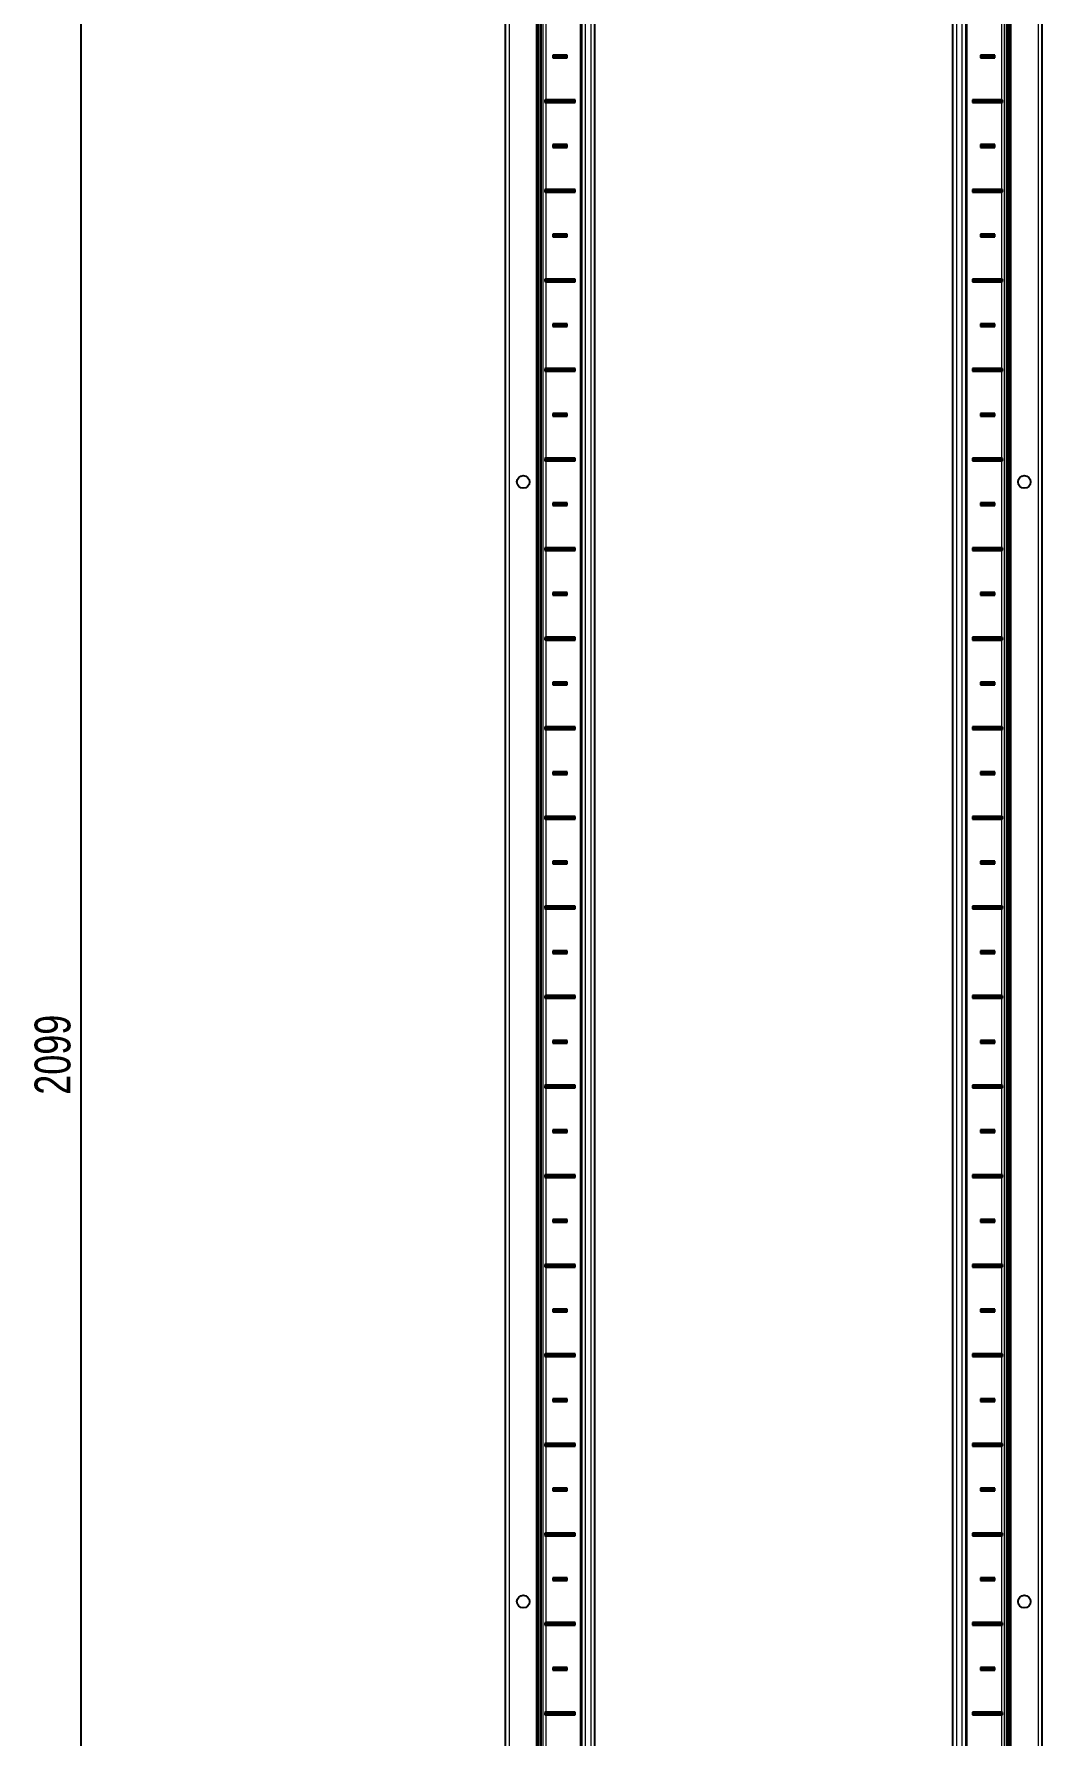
# Model space of a CAD drawing. Header units: millimetres. Extents: x -250 to 4725, y -2247 to 1577.
# Drawn here: x -250 to 312, y -344 to 606 of the extents above; entities that cross this region are included whole.
import ezdxf

# ---------------------------------------------------------------- set-up
doc = ezdxf.new("R2010")
doc.units = ezdxf.units.MM
doc.layers.add('FORMAT', color=7, linetype='Continuous')
doc.styles.add('SLDTEXTSTYLE0', font='TXT', dxfattribs={"width": 0.75})
doc.dimstyles.new('SLDDIMSTYLE0', dxfattribs={"dimtxt": 20, "dimasz": 10, "dimexe": 0, "dimexo": 0.0625, "dimgap": 5, "dimtad": 2, "dimdec": 1, "dimrnd": 1e-09, "dimzin": 12, "dimdsep": 46, "dimtxsty": 'SLDTEXTSTYLE0', "dimsah": 1, "dimcen": 0.09, "dimadec": 0, "dimazin": 3, "dimtfac": 1, "dimtofl": 0, "dimtmove": 0, "dimatfit": 3, "dimfxl": 0, "dimfrac": 2, "dimtolj": 1, "dimtzin": 12, "dimarcsym": 0})

# ---------------------------------------------------------------- blocks, each defined once
blk = doc.blocks.new('_D')
at = {"layer": 'FORMAT'}
for p, q in [((35.23, 1092.76), (-225.34, 1092.76)), ((-224.34, 1092.76), (-224.34, -1006.24)), ((35.23, -1006.24), (-225.34, -1006.24))]:
    blk.add_line(p, q, dxfattribs=at)
for points in [[(-224.34, 1092.76), (-225.88, 1082.76), (-222.8, 1082.76)], [(-224.34, -1006.24), (-222.8, -996.24), (-225.88, -996.24)]]:
    blk.add_solid(points, dxfattribs=at)
at = {"layer": 'FORMAT', "insert": (-250.12, 13.7), "char_height": 20, "attachment_point": 1, "rotation": 90, "style": 'SLDTEXTSTYLE0'}
blk.add_mtext('2099', dxfattribs=at)

msp = doc.modelspace()

# ---------------------------------------------------------------- linework, layer by layer
at = {"color": 7, "linetype": 'Continuous', "lineweight": 25}
for p, q in [((12.79, -1006.24), (12.79, 1092.76)), ((30.79, -1006.24), (30.79, 1092.76)), ((32.58, -1006.24), (32.58, 1092.76)), ((32.62, -1006.24), (32.62, 1092.76)), ((55.29, -1006.24), (55.29, 1092.76)), ((62.49, 1092.76), (62.49, -1006.24)), ((262.49, -1006.24), (262.49, 1092.76)), ((269.69, 1092.76), (269.69, -1006.24)), ((292.36, 1092.76), (292.36, -1006.24)), ((292.4, 1092.76), (292.4, -1006.24)), ((294.19, 1092.76), (294.19, -1006.24)), ((312.19, 1092.76), (312.19, -1006.24)), ((47.14, 594.01), (39.14, 594.01)), ((39.14, 594.01), (39.14, 592.51)), ((39.89, 593.26), (39.14, 594.01)), ((39.89, 593.26), (39.14, 592.51)), ((39.14, 592.51), (47.14, 592.51)), ((46.39, 593.26), (39.89, 593.26)), ((46.39, 593.26), (47.14, 594.01)), ((46.39, 593.26), (47.14, 592.51)), ((47.14, 592.51), (47.14, 594.01)), ((285.84, 594.01), (277.84, 594.01)), ((277.84, 594.01), (277.84, 592.51)), ((278.59, 593.26), (277.84, 594.01)), ((278.59, 593.26), (277.84, 592.51)), ((277.84, 592.51), (285.84, 592.51)), ((278.59, 593.26), (285.09, 593.26)), ((285.09, 593.26), (285.84, 594.01)), ((285.09, 593.26), (285.84, 592.51)), ((285.84, 592.51), (285.84, 594.01)), ((34.75, 568.9), (34.75, 567.61)), ((35.39, 568.26), (34.75, 568.9)), ((35.39, 568.26), (34.75, 567.61)), ((51.64, 569.01), (35.24, 569.01)), ((35.24, 567.51), (51.64, 567.51)), ((50.89, 568.26), (35.39, 568.26)), ((50.89, 568.26), (51.64, 569.01)), ((50.89, 568.26), (51.64, 567.51)), ((51.64, 567.51), (51.64, 569.01)), ((289.74, 569.01), (273.34, 569.01)), ((273.34, 569.01), (273.34, 567.51)), ((274.09, 568.26), (273.34, 569.01)), ((274.09, 568.26), (273.34, 567.51)), ((273.34, 567.51), (289.74, 567.51)), ((274.09, 568.26), (289.59, 568.26)), ((289.59, 568.26), (290.23, 568.9)), ((289.59, 568.26), (290.23, 567.61)), ((290.23, 567.61), (290.23, 568.9)), ((47.14, 544.01), (39.14, 544.01)), ((39.14, 544.01), (39.14, 542.51)), ((39.89, 543.26), (39.14, 544.01)), ((39.89, 543.26), (39.14, 542.51)), ((39.14, 542.51), (47.14, 542.51)), ((46.39, 543.26), (39.89, 543.26)), ((46.39, 543.26), (47.14, 544.01)), ((46.39, 543.26), (47.14, 542.51)), ((47.14, 542.51), (47.14, 544.01)), ((285.84, 544.01), (277.84, 544.01)), ((277.84, 544.01), (277.84, 542.51)), ((278.59, 543.26), (277.84, 544.01)), ((278.59, 543.26), (277.84, 542.51)), ((277.84, 542.51), (285.84, 542.51)), ((278.59, 543.26), (285.09, 543.26)), ((285.09, 543.26), (285.84, 544.01)), ((285.09, 543.26), (285.84, 542.51)), ((285.84, 542.51), (285.84, 544.01)), ((34.75, 518.9), (34.75, 517.61)), ((35.39, 518.26), (34.75, 518.9)), ((35.39, 518.26), (34.75, 517.61)), ((51.64, 519.01), (35.24, 519.01)), ((35.24, 517.51), (51.64, 517.51)), ((50.89, 518.26), (35.39, 518.26)), ((50.89, 518.26), (51.64, 519.01)), ((50.89, 518.26), (51.64, 517.51)), ((51.64, 517.51), (51.64, 519.01)), ((289.74, 519.01), (273.34, 519.01)), ((273.34, 519.01), (273.34, 517.51)), ((274.09, 518.26), (273.34, 519.01)), ((274.09, 518.26), (273.34, 517.51)), ((273.34, 517.51), (289.74, 517.51)), ((274.09, 518.26), (289.59, 518.26)), ((289.59, 518.26), (290.23, 518.9)), ((289.59, 518.26), (290.23, 517.61)), ((290.23, 517.61), (290.23, 518.9)), ((47.14, 494.01), (39.14, 494.01)), ((39.14, 494.01), (39.14, 492.51)), ((39.89, 493.26), (39.14, 494.01)), ((46.39, 493.26), (47.14, 494.01)), ((47.14, 492.51), (47.14, 494.01)), ((285.84, 494.01), (277.84, 494.01)), ((277.84, 494.01), (277.84, 492.51)), ((278.59, 493.26), (277.84, 494.01)), ((285.09, 493.26), (285.84, 494.01)), ((285.84, 492.51), (285.84, 494.01)), ((39.89, 493.26), (39.14, 492.51)), ((39.14, 492.51), (47.14, 492.51)), ((46.39, 493.26), (39.89, 493.26)), ((46.39, 493.26), (47.14, 492.51)), ((278.59, 493.26), (277.84, 492.51)), ((277.84, 492.51), (285.84, 492.51)), ((278.59, 493.26), (285.09, 493.26)), ((285.09, 493.26), (285.84, 492.51)), ((34.75, 468.9), (34.75, 467.61)), ((35.39, 468.26), (34.75, 468.9)), ((35.39, 468.26), (34.75, 467.61)), ((51.64, 469.01), (35.24, 469.01)), ((35.24, 467.51), (51.64, 467.51)), ((50.89, 468.26), (35.39, 468.26)), ((50.89, 468.26), (51.64, 469.01)), ((50.89, 468.26), (51.64, 467.51)), ((51.64, 467.51), (51.64, 469.01)), ((289.74, 469.01), (273.34, 469.01)), ((273.34, 469.01), (273.34, 467.51)), ((274.09, 468.26), (273.34, 469.01)), ((274.09, 468.26), (273.34, 467.51)), ((273.34, 467.51), (289.74, 467.51)), ((274.09, 468.26), (289.59, 468.26)), ((289.59, 468.26), (290.23, 468.9)), ((289.59, 468.26), (290.23, 467.61)), ((290.23, 467.61), (290.23, 468.9)), ((47.14, 444.01), (39.14, 444.01)), ((39.14, 444.01), (39.14, 442.51)), ((39.89, 443.26), (39.14, 444.01)), ((39.89, 443.26), (39.14, 442.51)), ((39.14, 442.51), (47.14, 442.51)), ((46.39, 443.26), (39.89, 443.26)), ((46.39, 443.26), (47.14, 444.01)), ((46.39, 443.26), (47.14, 442.51)), ((47.14, 442.51), (47.14, 444.01)), ((285.84, 444.01), (277.84, 444.01)), ((277.84, 444.01), (277.84, 442.51)), ((278.59, 443.26), (277.84, 444.01)), ((278.59, 443.26), (277.84, 442.51)), ((277.84, 442.51), (285.84, 442.51)), ((278.59, 443.26), (285.09, 443.26)), ((285.09, 443.26), (285.84, 444.01)), ((285.09, 443.26), (285.84, 442.51)), ((285.84, 442.51), (285.84, 444.01)), ((34.75, 418.9), (34.75, 417.61)), ((35.39, 418.26), (34.75, 418.9)), ((35.39, 418.26), (34.75, 417.61)), ((51.64, 419.01), (35.24, 419.01)), ((50.89, 418.26), (35.39, 418.26)), ((50.89, 418.26), (51.64, 419.01)), ((50.89, 418.26), (51.64, 417.51)), ((51.64, 417.51), (51.64, 419.01)), ((289.74, 419.01), (273.34, 419.01)), ((273.34, 419.01), (273.34, 417.51)), ((274.09, 418.26), (273.34, 419.01)), ((274.09, 418.26), (273.34, 417.51)), ((274.09, 418.26), (289.59, 418.26)), ((289.59, 418.26), (290.23, 418.9)), ((289.59, 418.26), (290.23, 417.61)), ((290.23, 417.61), (290.23, 418.9)), ((35.24, 417.51), (51.64, 417.51)), ((273.34, 417.51), (289.74, 417.51)), ((47.14, 394.01), (39.14, 394.01)), ((39.14, 394.01), (39.14, 392.51)), ((39.89, 393.26), (39.14, 394.01)), ((39.89, 393.26), (39.14, 392.51)), ((39.14, 392.51), (47.14, 392.51)), ((46.39, 393.26), (39.89, 393.26)), ((46.39, 393.26), (47.14, 394.01)), ((46.39, 393.26), (47.14, 392.51)), ((47.14, 392.51), (47.14, 394.01)), ((285.84, 394.01), (277.84, 394.01)), ((277.84, 394.01), (277.84, 392.51)), ((278.59, 393.26), (277.84, 394.01)), ((278.59, 393.26), (277.84, 392.51)), ((277.84, 392.51), (285.84, 392.51)), ((278.59, 393.26), (285.09, 393.26)), ((285.09, 393.26), (285.84, 394.01)), ((285.09, 393.26), (285.84, 392.51)), ((285.84, 392.51), (285.84, 394.01)), ((34.75, 368.9), (34.75, 367.61)), ((35.39, 368.26), (34.75, 368.9)), ((35.39, 368.26), (34.75, 367.61)), ((51.64, 369.01), (35.24, 369.01)), ((35.24, 367.51), (51.64, 367.51)), ((50.89, 368.26), (35.39, 368.26)), ((50.89, 368.26), (51.64, 369.01)), ((50.89, 368.26), (51.64, 367.51)), ((51.64, 367.51), (51.64, 369.01)), ((289.74, 369.01), (273.34, 369.01)), ((273.34, 369.01), (273.34, 367.51)), ((274.09, 368.26), (273.34, 369.01)), ((274.09, 368.26), (273.34, 367.51)), ((273.34, 367.51), (289.74, 367.51)), ((274.09, 368.26), (289.59, 368.26)), ((289.59, 368.26), (290.23, 368.9)), ((289.59, 368.26), (290.23, 367.61)), ((290.23, 367.61), (290.23, 368.9)), ((47.14, 344.01), (39.14, 344.01)), ((39.14, 344.01), (39.14, 342.51)), ((39.89, 343.26), (39.14, 344.01)), ((39.89, 343.26), (39.14, 342.51)), ((39.14, 342.51), (47.14, 342.51)), ((46.39, 343.26), (39.89, 343.26)), ((46.39, 343.26), (47.14, 344.01)), ((46.39, 343.26), (47.14, 342.51)), ((47.14, 342.51), (47.14, 344.01)), ((285.84, 344.01), (277.84, 344.01)), ((277.84, 344.01), (277.84, 342.51)), ((278.59, 343.26), (277.84, 344.01)), ((278.59, 343.26), (277.84, 342.51)), ((277.84, 342.51), (285.84, 342.51)), ((278.59, 343.26), (285.09, 343.26)), ((285.09, 343.26), (285.84, 344.01)), ((285.09, 343.26), (285.84, 342.51)), ((285.84, 342.51), (285.84, 344.01)), ((34.75, 318.9), (34.75, 317.61)), ((35.39, 318.26), (34.75, 318.9)), ((35.39, 318.26), (34.75, 317.61)), ((51.64, 319.01), (35.24, 319.01)), ((35.24, 317.51), (51.64, 317.51)), ((50.89, 318.26), (35.39, 318.26)), ((50.89, 318.26), (51.64, 319.01)), ((50.89, 318.26), (51.64, 317.51)), ((51.64, 317.51), (51.64, 319.01)), ((289.74, 319.01), (273.34, 319.01)), ((273.34, 319.01), (273.34, 317.51)), ((274.09, 318.26), (273.34, 319.01)), ((274.09, 318.26), (273.34, 317.51)), ((273.34, 317.51), (289.74, 317.51)), ((274.09, 318.26), (289.59, 318.26)), ((289.59, 318.26), (290.23, 318.9)), ((289.59, 318.26), (290.23, 317.61)), ((290.23, 317.61), (290.23, 318.9)), ((47.14, 294.01), (39.14, 294.01)), ((39.14, 294.01), (39.14, 292.51)), ((39.89, 293.26), (39.14, 294.01)), ((39.89, 293.26), (39.14, 292.51)), ((39.14, 292.51), (47.14, 292.51)), ((46.39, 293.26), (39.89, 293.26)), ((46.39, 293.26), (47.14, 294.01)), ((46.39, 293.26), (47.14, 292.51)), ((47.14, 292.51), (47.14, 294.01)), ((285.84, 294.01), (277.84, 294.01)), ((277.84, 294.01), (277.84, 292.51)), ((278.59, 293.26), (277.84, 294.01)), ((278.59, 293.26), (277.84, 292.51)), ((277.84, 292.51), (285.84, 292.51)), ((278.59, 293.26), (285.09, 293.26)), ((285.09, 293.26), (285.84, 294.01)), ((285.09, 293.26), (285.84, 292.51)), ((285.84, 292.51), (285.84, 294.01)), ((34.75, 268.9), (34.75, 267.61)), ((35.39, 268.26), (34.75, 268.9)), ((35.39, 268.26), (34.75, 267.61)), ((51.64, 269.01), (35.24, 269.01)), ((35.24, 267.51), (51.64, 267.51)), ((50.89, 268.26), (35.39, 268.26)), ((50.89, 268.26), (51.64, 269.01)), ((50.89, 268.26), (51.64, 267.51)), ((51.64, 267.51), (51.64, 269.01)), ((289.74, 269.01), (273.34, 269.01)), ((273.34, 269.01), (273.34, 267.51)), ((274.09, 268.26), (273.34, 269.01)), ((274.09, 268.26), (273.34, 267.51)), ((273.34, 267.51), (289.74, 267.51)), ((274.09, 268.26), (289.59, 268.26)), ((289.59, 268.26), (290.23, 268.9)), ((289.59, 268.26), (290.23, 267.61)), ((290.23, 267.61), (290.23, 268.9)), ((47.14, 244.01), (39.14, 244.01)), ((39.14, 244.01), (39.14, 242.51)), ((39.89, 243.26), (39.14, 244.01)), ((39.89, 243.26), (39.14, 242.51)), ((39.14, 242.51), (47.14, 242.51)), ((46.39, 243.26), (39.89, 243.26)), ((46.39, 243.26), (47.14, 244.01)), ((46.39, 243.26), (47.14, 242.51)), ((47.14, 242.51), (47.14, 244.01)), ((285.84, 244.01), (277.84, 244.01)), ((277.84, 244.01), (277.84, 242.51)), ((278.59, 243.26), (277.84, 244.01)), ((278.59, 243.26), (277.84, 242.51)), ((277.84, 242.51), (285.84, 242.51)), ((278.59, 243.26), (285.09, 243.26)), ((285.09, 243.26), (285.84, 244.01)), ((285.09, 243.26), (285.84, 242.51)), ((285.84, 242.51), (285.84, 244.01)), ((34.75, 218.9), (34.75, 217.61)), ((35.39, 218.26), (34.75, 218.9)), ((51.64, 219.01), (35.24, 219.01)), ((50.89, 218.26), (51.64, 219.01)), ((51.64, 217.51), (51.64, 219.01)), ((289.74, 219.01), (273.34, 219.01)), ((273.34, 219.01), (273.34, 217.51)), ((274.09, 218.26), (273.34, 219.01)), ((289.59, 218.26), (290.23, 218.9)), ((290.23, 217.61), (290.23, 218.9)), ((35.39, 218.26), (34.75, 217.61)), ((35.24, 217.51), (51.64, 217.51)), ((50.89, 218.26), (35.39, 218.26)), ((50.89, 218.26), (51.64, 217.51)), ((274.09, 218.26), (273.34, 217.51)), ((273.34, 217.51), (289.74, 217.51)), ((274.09, 218.26), (289.59, 218.26)), ((289.59, 218.26), (290.23, 217.61)), ((47.14, 194.01), (39.14, 194.01)), ((39.14, 194.01), (39.14, 192.51)), ((39.89, 193.26), (39.14, 194.01)), ((39.89, 193.26), (39.14, 192.51)), ((39.14, 192.51), (47.14, 192.51)), ((46.39, 193.26), (39.89, 193.26)), ((46.39, 193.26), (47.14, 194.01)), ((46.39, 193.26), (47.14, 192.51)), ((47.14, 192.51), (47.14, 194.01)), ((285.84, 194.01), (277.84, 194.01)), ((277.84, 194.01), (277.84, 192.51)), ((278.59, 193.26), (277.84, 194.01)), ((278.59, 193.26), (277.84, 192.51)), ((277.84, 192.51), (285.84, 192.51)), ((278.59, 193.26), (285.09, 193.26)), ((285.09, 193.26), (285.84, 194.01)), ((285.09, 193.26), (285.84, 192.51)), ((285.84, 192.51), (285.84, 194.01)), ((34.75, 168.9), (34.75, 167.61)), ((35.39, 168.26), (34.75, 168.9)), ((35.39, 168.26), (34.75, 167.61)), ((51.64, 169.01), (35.24, 169.01)), ((35.24, 167.51), (51.64, 167.51)), ((50.89, 168.26), (35.39, 168.26)), ((50.89, 168.26), (51.64, 169.01)), ((50.89, 168.26), (51.64, 167.51)), ((51.64, 167.51), (51.64, 169.01)), ((289.74, 169.01), (273.34, 169.01)), ((273.34, 169.01), (273.34, 167.51)), ((274.09, 168.26), (273.34, 169.01)), ((274.09, 168.26), (273.34, 167.51)), ((273.34, 167.51), (289.74, 167.51)), ((274.09, 168.26), (289.59, 168.26)), ((289.59, 168.26), (290.23, 168.9)), ((289.59, 168.26), (290.23, 167.61)), ((290.23, 167.61), (290.23, 168.9)), ((47.14, 144.01), (39.14, 144.01)), ((39.14, 144.01), (39.14, 142.51)), ((39.89, 143.26), (39.14, 144.01)), ((39.89, 143.26), (39.14, 142.51)), ((39.14, 142.51), (47.14, 142.51)), ((46.39, 143.26), (39.89, 143.26)), ((46.39, 143.26), (47.14, 144.01)), ((46.39, 143.26), (47.14, 142.51)), ((47.14, 142.51), (47.14, 144.01)), ((285.84, 144.01), (277.84, 144.01)), ((277.84, 144.01), (277.84, 142.51)), ((278.59, 143.26), (277.84, 144.01)), ((278.59, 143.26), (277.84, 142.51)), ((277.84, 142.51), (285.84, 142.51)), ((278.59, 143.26), (285.09, 143.26)), ((285.09, 143.26), (285.84, 144.01)), ((285.09, 143.26), (285.84, 142.51)), ((285.84, 142.51), (285.84, 144.01)), ((34.75, 118.9), (34.75, 117.61)), ((35.39, 118.26), (34.75, 118.9)), ((35.39, 118.26), (34.75, 117.61)), ((51.64, 119.01), (35.24, 119.01)), ((35.24, 117.51), (51.64, 117.51)), ((50.89, 118.26), (35.39, 118.26)), ((50.89, 118.26), (51.64, 119.01)), ((50.89, 118.26), (51.64, 117.51)), ((51.64, 117.51), (51.64, 119.01)), ((289.74, 119.01), (273.34, 119.01)), ((273.34, 119.01), (273.34, 117.51)), ((274.09, 118.26), (273.34, 119.01)), ((274.09, 118.26), (273.34, 117.51)), ((273.34, 117.51), (289.74, 117.51)), ((274.09, 118.26), (289.59, 118.26)), ((289.59, 118.26), (290.23, 118.9)), ((289.59, 118.26), (290.23, 117.61)), ((290.23, 117.61), (290.23, 118.9)), ((47.14, 94.01), (39.14, 94.01)), ((39.14, 94.01), (39.14, 92.51)), ((39.89, 93.26), (39.14, 94.01)), ((39.89, 93.26), (39.14, 92.51)), ((39.14, 92.51), (47.14, 92.51)), ((46.39, 93.26), (39.89, 93.26)), ((46.39, 93.26), (47.14, 94.01)), ((46.39, 93.26), (47.14, 92.51)), ((47.14, 92.51), (47.14, 94.01)), ((285.84, 94.01), (277.84, 94.01)), ((277.84, 94.01), (277.84, 92.51)), ((278.59, 93.26), (277.84, 94.01)), ((278.59, 93.26), (277.84, 92.51)), ((277.84, 92.51), (285.84, 92.51)), ((278.59, 93.26), (285.09, 93.26)), ((285.09, 93.26), (285.84, 94.01)), ((285.09, 93.26), (285.84, 92.51)), ((285.84, 92.51), (285.84, 94.01)), ((34.75, 68.9), (34.75, 67.61)), ((35.39, 68.26), (34.75, 68.9)), ((35.39, 68.26), (34.75, 67.61)), ((51.64, 69.01), (35.24, 69.01)), ((35.24, 67.51), (51.64, 67.51)), ((50.89, 68.26), (35.39, 68.26)), ((50.89, 68.26), (51.64, 69.01)), ((50.89, 68.26), (51.64, 67.51)), ((51.64, 67.51), (51.64, 69.01)), ((289.74, 69.01), (273.34, 69.01)), ((273.34, 69.01), (273.34, 67.51)), ((274.09, 68.26), (273.34, 69.01)), ((274.09, 68.26), (273.34, 67.51)), ((273.34, 67.51), (289.74, 67.51)), ((274.09, 68.26), (289.59, 68.26)), ((289.59, 68.26), (290.23, 68.9)), ((289.59, 68.26), (290.23, 67.61)), ((290.23, 67.61), (290.23, 68.9)), ((47.14, 44.01), (39.14, 44.01)), ((39.14, 44.01), (39.14, 42.51)), ((39.89, 43.26), (39.14, 44.01)), ((39.89, 43.26), (39.14, 42.51)), ((39.14, 42.51), (47.14, 42.51)), ((46.39, 43.26), (39.89, 43.26)), ((46.39, 43.26), (47.14, 44.01)), ((46.39, 43.26), (47.14, 42.51)), ((47.14, 42.51), (47.14, 44.01)), ((285.84, 44.01), (277.84, 44.01)), ((277.84, 44.01), (277.84, 42.51)), ((278.59, 43.26), (277.84, 44.01)), ((278.59, 43.26), (277.84, 42.51)), ((277.84, 42.51), (285.84, 42.51)), ((278.59, 43.26), (285.09, 43.26)), ((285.09, 43.26), (285.84, 44.01)), ((285.09, 43.26), (285.84, 42.51)), ((285.84, 42.51), (285.84, 44.01)), ((51.64, 19.01), (35.24, 19.01)), ((50.89, 18.26), (51.64, 19.01)), ((51.64, 17.51), (51.64, 19.01)), ((289.74, 19.01), (273.34, 19.01)), ((273.34, 19.01), (273.34, 17.51)), ((274.09, 18.26), (273.34, 19.01)), ((34.75, 18.9), (34.75, 17.61)), ((35.39, 18.26), (34.75, 18.9)), ((35.39, 18.26), (34.75, 17.61)), ((35.24, 17.51), (51.64, 17.51)), ((50.89, 18.26), (35.39, 18.26)), ((50.89, 18.26), (51.64, 17.51)), ((274.09, 18.26), (273.34, 17.51)), ((273.34, 17.51), (289.74, 17.51)), ((274.09, 18.26), (289.59, 18.26)), ((289.59, 18.26), (290.23, 18.9)), ((289.59, 18.26), (290.23, 17.61)), ((290.23, 17.61), (290.23, 18.9)), ((47.14, -5.99), (39.14, -5.99)), ((39.14, -5.99), (39.14, -7.49)), ((39.89, -6.74), (39.14, -5.99)), ((39.89, -6.74), (39.14, -7.49)), ((39.14, -7.49), (47.14, -7.49)), ((46.39, -6.74), (39.89, -6.74)), ((46.39, -6.74), (47.14, -5.99)), ((46.39, -6.74), (47.14, -7.49)), ((47.14, -7.49), (47.14, -5.99)), ((285.84, -5.99), (277.84, -5.99)), ((277.84, -5.99), (277.84, -7.49)), ((278.59, -6.74), (277.84, -5.99)), ((278.59, -6.74), (277.84, -7.49)), ((277.84, -7.49), (285.84, -7.49)), ((278.59, -6.74), (285.09, -6.74)), ((285.09, -6.74), (285.84, -5.99)), ((285.09, -6.74), (285.84, -7.49)), ((285.84, -7.49), (285.84, -5.99)), ((34.75, -31.1), (34.75, -32.39)), ((35.39, -31.74), (34.75, -31.1)), ((35.39, -31.74), (34.75, -32.39)), ((51.64, -30.99), (35.24, -30.99)), ((35.24, -32.49), (51.64, -32.49)), ((50.89, -31.74), (35.39, -31.74)), ((50.89, -31.74), (51.64, -30.99)), ((50.89, -31.74), (51.64, -32.49)), ((51.64, -32.49), (51.64, -30.99)), ((289.74, -30.99), (273.34, -30.99)), ((273.34, -30.99), (273.34, -32.49)), ((274.09, -31.74), (273.34, -30.99)), ((274.09, -31.74), (273.34, -32.49)), ((273.34, -32.49), (289.74, -32.49)), ((274.09, -31.74), (289.59, -31.74)), ((289.59, -31.74), (290.23, -31.1)), ((289.59, -31.74), (290.23, -32.39)), ((290.23, -32.39), (290.23, -31.1)), ((47.14, -55.99), (39.14, -55.99)), ((39.14, -55.99), (39.14, -57.49)), ((39.89, -56.74), (39.14, -55.99)), ((39.89, -56.74), (39.14, -57.49)), ((46.39, -56.74), (39.89, -56.74)), ((46.39, -56.74), (47.14, -55.99)), ((46.39, -56.74), (47.14, -57.49)), ((47.14, -57.49), (47.14, -55.99)), ((285.84, -55.99), (277.84, -55.99)), ((277.84, -55.99), (277.84, -57.49)), ((278.59, -56.74), (277.84, -55.99)), ((278.59, -56.74), (277.84, -57.49)), ((278.59, -56.74), (285.09, -56.74)), ((285.09, -56.74), (285.84, -55.99)), ((285.09, -56.74), (285.84, -57.49)), ((285.84, -57.49), (285.84, -55.99)), ((39.14, -57.49), (47.14, -57.49)), ((277.84, -57.49), (285.84, -57.49)), ((34.75, -81.1), (34.75, -82.39)), ((35.39, -81.74), (34.75, -81.1)), ((35.39, -81.74), (34.75, -82.39)), ((51.64, -80.99), (35.24, -80.99)), ((35.24, -82.49), (51.64, -82.49)), ((50.89, -81.74), (35.39, -81.74)), ((50.89, -81.74), (51.64, -80.99)), ((50.89, -81.74), (51.64, -82.49)), ((51.64, -82.49), (51.64, -80.99)), ((289.74, -80.99), (273.34, -80.99)), ((273.34, -80.99), (273.34, -82.49)), ((274.09, -81.74), (273.34, -80.99)), ((274.09, -81.74), (273.34, -82.49)), ((273.34, -82.49), (289.74, -82.49)), ((274.09, -81.74), (289.59, -81.74)), ((289.59, -81.74), (290.23, -81.1)), ((289.59, -81.74), (290.23, -82.39)), ((290.23, -82.39), (290.23, -81.1)), ((47.14, -105.99), (39.14, -105.99)), ((39.14, -105.99), (39.14, -107.49)), ((39.89, -106.74), (39.14, -105.99)), ((39.89, -106.74), (39.14, -107.49)), ((39.14, -107.49), (47.14, -107.49)), ((46.39, -106.74), (39.89, -106.74)), ((46.39, -106.74), (47.14, -105.99)), ((46.39, -106.74), (47.14, -107.49)), ((47.14, -107.49), (47.14, -105.99)), ((285.84, -105.99), (277.84, -105.99)), ((277.84, -105.99), (277.84, -107.49)), ((278.59, -106.74), (277.84, -105.99)), ((278.59, -106.74), (277.84, -107.49)), ((277.84, -107.49), (285.84, -107.49)), ((278.59, -106.74), (285.09, -106.74)), ((285.09, -106.74), (285.84, -105.99)), ((285.09, -106.74), (285.84, -107.49)), ((285.84, -107.49), (285.84, -105.99)), ((34.75, -131.1), (34.75, -132.39)), ((35.39, -131.74), (34.75, -131.1)), ((35.39, -131.74), (34.75, -132.39)), ((51.64, -130.99), (35.24, -130.99)), ((35.24, -132.49), (51.64, -132.49)), ((50.89, -131.74), (35.39, -131.74)), ((50.89, -131.74), (51.64, -130.99)), ((50.89, -131.74), (51.64, -132.49)), ((51.64, -132.49), (51.64, -130.99)), ((289.74, -130.99), (273.34, -130.99)), ((273.34, -130.99), (273.34, -132.49)), ((274.09, -131.74), (273.34, -130.99)), ((274.09, -131.74), (273.34, -132.49)), ((273.34, -132.49), (289.74, -132.49)), ((274.09, -131.74), (289.59, -131.74)), ((289.59, -131.74), (290.23, -131.1)), ((289.59, -131.74), (290.23, -132.39)), ((290.23, -132.39), (290.23, -131.1)), ((47.14, -155.99), (39.14, -155.99)), ((39.14, -155.99), (39.14, -157.49)), ((39.89, -156.74), (39.14, -155.99)), ((39.89, -156.74), (39.14, -157.49)), ((39.14, -157.49), (47.14, -157.49)), ((46.39, -156.74), (39.89, -156.74)), ((46.39, -156.74), (47.14, -155.99)), ((46.39, -156.74), (47.14, -157.49)), ((47.14, -157.49), (47.14, -155.99)), ((285.84, -155.99), (277.84, -155.99)), ((277.84, -155.99), (277.84, -157.49)), ((278.59, -156.74), (277.84, -155.99)), ((278.59, -156.74), (277.84, -157.49)), ((277.84, -157.49), (285.84, -157.49)), ((278.59, -156.74), (285.09, -156.74)), ((285.09, -156.74), (285.84, -155.99)), ((285.09, -156.74), (285.84, -157.49)), ((285.84, -157.49), (285.84, -155.99)), ((34.75, -181.1), (34.75, -182.39)), ((35.39, -181.74), (34.75, -181.1)), ((35.39, -181.74), (34.75, -182.39)), ((51.64, -180.99), (35.24, -180.99)), ((35.24, -182.49), (51.64, -182.49)), ((50.89, -181.74), (35.39, -181.74)), ((50.89, -181.74), (51.64, -180.99)), ((50.89, -181.74), (51.64, -182.49)), ((51.64, -182.49), (51.64, -180.99)), ((289.74, -180.99), (273.34, -180.99)), ((273.34, -180.99), (273.34, -182.49)), ((274.09, -181.74), (273.34, -180.99)), ((274.09, -181.74), (273.34, -182.49)), ((273.34, -182.49), (289.74, -182.49)), ((274.09, -181.74), (289.59, -181.74)), ((289.59, -181.74), (290.23, -181.1)), ((289.59, -181.74), (290.23, -182.39)), ((290.23, -182.39), (290.23, -181.1)), ((47.14, -205.99), (39.14, -205.99)), ((39.14, -205.99), (39.14, -207.49)), ((39.89, -206.74), (39.14, -205.99)), ((39.89, -206.74), (39.14, -207.49)), ((39.14, -207.49), (47.14, -207.49)), ((46.39, -206.74), (39.89, -206.74)), ((46.39, -206.74), (47.14, -205.99)), ((46.39, -206.74), (47.14, -207.49)), ((47.14, -207.49), (47.14, -205.99)), ((285.84, -205.99), (277.84, -205.99)), ((277.84, -205.99), (277.84, -207.49)), ((278.59, -206.74), (277.84, -205.99)), ((278.59, -206.74), (277.84, -207.49)), ((277.84, -207.49), (285.84, -207.49)), ((278.59, -206.74), (285.09, -206.74)), ((285.09, -206.74), (285.84, -205.99)), ((285.09, -206.74), (285.84, -207.49)), ((285.84, -207.49), (285.84, -205.99)), ((34.75, -231.1), (34.75, -232.39)), ((35.39, -231.74), (34.75, -231.1)), ((35.39, -231.74), (34.75, -232.39)), ((51.64, -230.99), (35.24, -230.99)), ((35.24, -232.49), (51.64, -232.49)), ((50.89, -231.74), (35.39, -231.74)), ((50.89, -231.74), (51.64, -230.99)), ((50.89, -231.74), (51.64, -232.49)), ((51.64, -232.49), (51.64, -230.99)), ((289.74, -230.99), (273.34, -230.99)), ((273.34, -230.99), (273.34, -232.49)), ((274.09, -231.74), (273.34, -230.99)), ((274.09, -231.74), (273.34, -232.49)), ((273.34, -232.49), (289.74, -232.49)), ((274.09, -231.74), (289.59, -231.74)), ((289.59, -231.74), (290.23, -231.1)), ((289.59, -231.74), (290.23, -232.39)), ((290.23, -232.39), (290.23, -231.1)), ((47.14, -255.99), (39.14, -255.99)), ((39.14, -255.99), (39.14, -257.49)), ((39.89, -256.74), (39.14, -255.99)), ((46.39, -256.74), (47.14, -255.99)), ((47.14, -257.49), (47.14, -255.99)), ((285.84, -255.99), (277.84, -255.99)), ((277.84, -255.99), (277.84, -257.49)), ((278.59, -256.74), (277.84, -255.99)), ((285.09, -256.74), (285.84, -255.99)), ((285.84, -257.49), (285.84, -255.99)), ((39.89, -256.74), (39.14, -257.49)), ((39.14, -257.49), (47.14, -257.49)), ((46.39, -256.74), (39.89, -256.74)), ((46.39, -256.74), (47.14, -257.49)), ((278.59, -256.74), (277.84, -257.49)), ((277.84, -257.49), (285.84, -257.49)), ((278.59, -256.74), (285.09, -256.74)), ((285.09, -256.74), (285.84, -257.49)), ((34.75, -281.1), (34.75, -282.39)), ((35.39, -281.74), (34.75, -281.1)), ((35.39, -281.74), (34.75, -282.39)), ((51.64, -280.99), (35.24, -280.99)), ((35.24, -282.49), (51.64, -282.49)), ((50.89, -281.74), (35.39, -281.74)), ((50.89, -281.74), (51.64, -280.99)), ((50.89, -281.74), (51.64, -282.49)), ((51.64, -282.49), (51.64, -280.99)), ((289.74, -280.99), (273.34, -280.99)), ((273.34, -280.99), (273.34, -282.49)), ((274.09, -281.74), (273.34, -280.99)), ((274.09, -281.74), (273.34, -282.49)), ((273.34, -282.49), (289.74, -282.49)), ((274.09, -281.74), (289.59, -281.74)), ((289.59, -281.74), (290.23, -281.1)), ((289.59, -281.74), (290.23, -282.39)), ((290.23, -282.39), (290.23, -281.1)), ((47.14, -305.99), (39.14, -305.99)), ((39.14, -305.99), (39.14, -307.49)), ((39.89, -306.74), (39.14, -305.99)), ((39.89, -306.74), (39.14, -307.49)), ((39.14, -307.49), (47.14, -307.49)), ((46.39, -306.74), (39.89, -306.74)), ((46.39, -306.74), (47.14, -305.99)), ((46.39, -306.74), (47.14, -307.49)), ((47.14, -307.49), (47.14, -305.99)), ((285.84, -305.99), (277.84, -305.99)), ((277.84, -305.99), (277.84, -307.49)), ((278.59, -306.74), (277.84, -305.99)), ((278.59, -306.74), (277.84, -307.49)), ((277.84, -307.49), (285.84, -307.49)), ((278.59, -306.74), (285.09, -306.74)), ((285.09, -306.74), (285.84, -305.99)), ((285.09, -306.74), (285.84, -307.49)), ((285.84, -307.49), (285.84, -305.99)), ((34.75, -331.1), (34.75, -332.39)), ((35.39, -331.74), (34.75, -331.1)), ((35.39, -331.74), (34.75, -332.39)), ((51.64, -330.99), (35.24, -330.99)), ((35.24, -332.49), (51.64, -332.49)), ((50.89, -331.74), (35.39, -331.74)), ((50.89, -331.74), (51.64, -330.99)), ((50.89, -331.74), (51.64, -332.49)), ((51.64, -332.49), (51.64, -330.99)), ((289.74, -330.99), (273.34, -330.99)), ((273.34, -330.99), (273.34, -332.49)), ((274.09, -331.74), (273.34, -330.99)), ((274.09, -331.74), (273.34, -332.49)), ((273.34, -332.49), (289.74, -332.49)), ((274.09, -331.74), (289.59, -331.74)), ((289.59, -331.74), (290.23, -331.1)), ((289.59, -331.74), (290.23, -332.39)), ((290.23, -332.39), (290.23, -331.1))]:
    msp.add_line(p, q, dxfattribs=at)
at = {"color": 8, "linetype": 'Continuous', "lineweight": 18}
for p, q in [((14.79, 1092.76), (14.79, -1006.24)), ((30.14, -1006.24), (30.14, 1092.76)), ((31.38, 1092.76), (31.38, -1006.24)), ((33.82, -1006.24), (33.82, 1092.76)), ((54.64, -1006.24), (54.64, 1092.76)), ((57.29, 1092.76), (57.29, -1006.24)), ((60.49, -1006.24), (60.49, 1092.76)), ((264.49, 1092.76), (264.49, -1006.24)), ((267.69, -1006.24), (267.69, 1092.76)), ((270.34, 1092.76), (270.34, -1006.24)), ((291.16, 1092.76), (291.16, -1006.24)), ((293.6, -1006.24), (293.6, 1092.76)), ((294.84, 1092.76), (294.84, -1006.24)), ((310.19, -1006.24), (310.19, 1092.76)), ((35.24, 617.51), (35.24, 569.01)), ((289.74, 569.01), (289.74, 617.51)), ((35.24, 567.51), (35.24, 519.01)), ((289.74, 519.01), (289.74, 567.51)), ((35.24, 517.51), (35.24, 469.01)), ((289.74, 469.01), (289.74, 517.51)), ((35.24, 467.51), (35.24, 419.01)), ((289.74, 419.01), (289.74, 467.51)), ((35.24, 417.51), (35.24, 369.01)), ((289.74, 369.01), (289.74, 417.51)), ((35.24, 367.51), (35.24, 319.01)), ((289.74, 319.01), (289.74, 367.51)), ((35.24, 317.51), (35.24, 269.01)), ((289.74, 269.01), (289.74, 317.51)), ((35.24, 267.51), (35.24, 219.01)), ((289.74, 219.01), (289.74, 267.51)), ((35.24, 217.51), (35.24, 169.01)), ((289.74, 169.01), (289.74, 217.51)), ((35.24, 167.51), (35.24, 119.01)), ((289.74, 119.01), (289.74, 167.51)), ((35.24, 117.51), (35.24, 69.01)), ((289.74, 69.01), (289.74, 117.51)), ((35.24, 67.51), (35.24, 19.01)), ((289.74, 19.01), (289.74, 67.51)), ((35.24, 17.51), (35.24, -30.99)), ((289.74, -30.99), (289.74, 17.51)), ((35.24, -32.49), (35.24, -80.99)), ((289.74, -80.99), (289.74, -32.49)), ((35.24, -82.49), (35.24, -130.99)), ((289.74, -130.99), (289.74, -82.49)), ((35.24, -132.49), (35.24, -180.99)), ((289.74, -180.99), (289.74, -132.49)), ((35.24, -182.49), (35.24, -230.99)), ((289.74, -230.99), (289.74, -182.49)), ((35.24, -232.49), (35.24, -280.99)), ((289.74, -280.99), (289.74, -232.49)), ((35.24, -282.49), (35.24, -330.99)), ((289.74, -330.99), (289.74, -282.49)), ((35.24, -332.49), (35.24, -380.99)), ((289.74, -380.99), (289.74, -332.49))]:
    msp.add_line(p, q, dxfattribs=at)
at = {"color": 7, "linetype": 'Continuous', "lineweight": 25}
for centre in [(22.64, 355.76), (302.34, 355.76), (22.64, -269.24), (302.34, -269.24)]:
    msp.add_circle(centre, 3.5, dxfattribs=at)
for centre, start_param, end_param in [((35.24, 565.54), 0, 0.248269), ((35.24, 570.97), 2.893323, 3.141593), ((289.74, 565.54), 6.034916, 6.283185), ((289.74, 570.97), 3.141593, 3.389862), ((35.24, 515.54), 0, 0.248269), ((35.24, 520.97), 2.893323, 3.141593), ((289.74, 515.54), 6.034916, 6.283185), ((289.74, 520.97), 3.141593, 3.389862), ((35.24, 465.54), 0, 0.248269), ((35.24, 470.97), 2.893323, 3.141593), ((289.74, 465.54), 6.034916, 6.283185), ((289.74, 470.97), 3.141593, 3.389862), ((35.24, 415.54), 0, 0.248269), ((289.74, 415.54), 6.034916, 6.283185), ((35.24, 420.97), 2.893323, 3.141593), ((289.74, 420.97), 3.141593, 3.389862), ((35.24, 365.54), 0, 0.248269), ((35.24, 370.97), 2.893323, 3.141593), ((289.74, 365.54), 6.034916, 6.283185), ((289.74, 370.97), 3.141593, 3.389862), ((35.24, 315.54), 0, 0.248269), ((35.24, 320.97), 2.893323, 3.141593), ((289.74, 315.54), 6.034916, 6.283185), ((289.74, 320.97), 3.141593, 3.389862), ((35.24, 265.54), 0, 0.248269), ((35.24, 270.97), 2.893323, 3.141593), ((289.74, 265.54), 6.034916, 6.283185), ((289.74, 270.97), 3.141593, 3.389862), ((35.24, 215.54), 0, 0.248269), ((289.74, 215.54), 6.034916, 6.283185), ((35.24, 220.97), 2.893323, 3.141593), ((289.74, 220.97), 3.141593, 3.389862), ((35.24, 165.54), 0, 0.248269), ((35.24, 170.97), 2.893323, 3.141593), ((289.74, 165.54), 6.034916, 6.283185), ((289.74, 170.97), 3.141593, 3.389862), ((35.24, 115.54), 0, 0.248269), ((35.24, 120.97), 2.893323, 3.141593), ((289.74, 115.54), 6.034916, 6.283185), ((289.74, 120.97), 3.141593, 3.389862), ((35.24, 65.54), 0, 0.248269), ((35.24, 70.97), 2.893323, 3.141593), ((289.74, 65.54), 6.034916, 6.283185), ((289.74, 70.97), 3.141593, 3.389862), ((35.24, 15.54), 0, 0.248269), ((289.74, 15.54), 6.034916, 6.283185), ((35.24, 20.97), 2.893323, 3.141593), ((289.74, 20.97), 3.141593, 3.389862), ((35.24, -34.46), 0, 0.248269), ((35.24, -29.03), 2.893323, 3.141593), ((289.74, -34.46), 6.034916, 6.283185), ((289.74, -29.03), 3.141593, 3.389862), ((35.24, -84.46), 0, 0.248269), ((35.24, -79.03), 2.893323, 3.141593), ((289.74, -84.46), 6.034916, 6.283185), ((289.74, -79.03), 3.141593, 3.389862), ((35.24, -134.46), 0, 0.248269), ((35.24, -129.03), 2.893323, 3.141593), ((289.74, -134.46), 6.034916, 6.283185), ((289.74, -129.03), 3.141593, 3.389862), ((35.24, -184.46), 0, 0.248269), ((35.24, -179.03), 2.893323, 3.141593), ((289.74, -184.46), 6.034916, 6.283185), ((289.74, -179.03), 3.141593, 3.389862), ((35.24, -234.46), 0, 0.248269), ((35.24, -229.03), 2.893323, 3.141593), ((289.74, -234.46), 6.034916, 6.283185), ((289.74, -229.03), 3.141593, 3.389862), ((35.24, -284.46), 0, 0.248269), ((35.24, -279.03), 2.893323, 3.141593), ((289.74, -284.46), 6.034916, 6.283185), ((289.74, -279.03), 3.141593, 3.389862), ((35.24, -334.46), 0, 0.248269), ((35.24, -329.03), 2.893323, 3.141593), ((289.74, -334.46), 6.034916, 6.283185), ((289.74, -329.03), 3.141593, 3.389862)]:
    msp.add_ellipse(centre, major_axis=(0, 3.46), ratio=0.57735, start_param=start_param, end_param=end_param, dxfattribs=at)

# ---------------------------------------------------------------- dimensions: what is measured, and where the dimension line sits
at = {"layer": 'FORMAT'}
dim = msp.add_linear_dim(base=(-224.34, -1006.24), p1=(35.24, 1092.76), p2=(35.24, -1006.24), angle=90, dimstyle='SLDDIMSTYLE0', dxfattribs=at)
dim.commit()
dim.dimension.update_dxf_attribs({"geometry": '_D', "text_midpoint": (-224.34, 43.26), "dimtype": 160})

doc.saveas('drawing.dxf')
